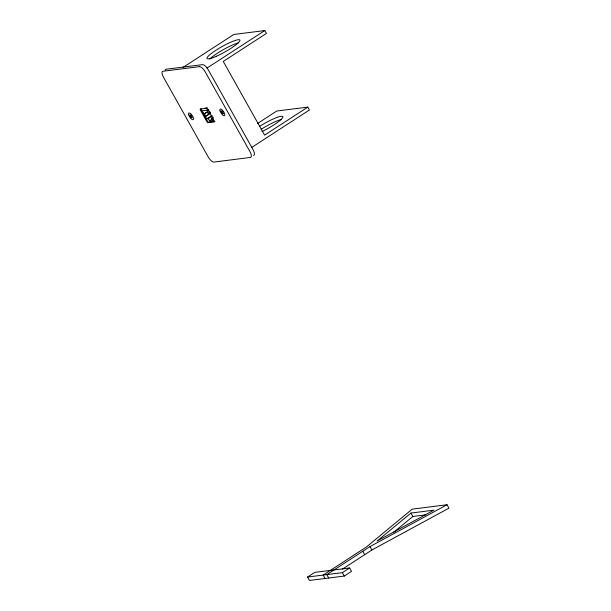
<?xml version="1.0" encoding="UTF-8"?>
<svg xmlns="http://www.w3.org/2000/svg" width="611" height="611" viewBox="0 0 611 611"><rect width="100%" height="100%" fill="white"/><g stroke="black" fill="none" stroke-linecap="round" stroke-linejoin="round"><path stroke-width="0.92" d="M410.928 513.064L377.079 541.041L433.917 510.162L410.928 513.064L412.837 516.471L425.714 514.844M393.705 532.28L412.837 516.471M183.056 67.378L233.776 34.468L264.807 30.55L266.427 33.429L223.259 61.444L264.609 135.13L307.776 107.116L309.395 110.003L251.541 147.541M206.961 68.088L264.807 30.55M190.281 116.418L189.876 114.998L190.609 114.906L192.152 117.656L191.419 117.755L190.281 116.418L191.655 115.532M208.756 109.965L202.126 110.805L203.914 113.982L207.732 111.775L209.13 114.272L205.311 116.48L206.64 118.84L208.282 118.633L212.246 116.059M203.914 113.982L207.732 111.775M205.311 116.48L207.954 114.769M206.64 118.84L211.391 115.754M214.996 121.429L212.911 121.696L212.269 120.558L212.895 120.482L211.62 118.213L213.208 117.182M221.617 112.462L221.205 111.042L221.938 110.95L223.481 113.699L222.748 113.791L221.617 112.462L222.984 111.576M208.282 118.633L209.558 120.902L211.933 119.359M209.558 120.902L212.238 119.489L212.88 120.619L210.818 121.956L208.725 122.223A1.321 0.481 57 0 1 207.564 121.154L201.195 109.804A1.321 0.481 57 0 1 201.08 108.605M257.552 123.483L276.737 111.034L307.776 107.116M307.57 577.044L314.787 572.37L349.599 567.97L351.508 571.377L344.299 576.051L309.487 580.45L307.57 577.044L342.389 572.644L349.599 567.97M342.32 569.192L371.9 549.999L448.955 508.146L447.038 504.739L369.991 546.593L326.809 574.615L328.718 578.021M204.662 108.155L207.35 107.811M210.016 113.211L210.543 113.15L209.649 111.553M209.13 114.272L208.611 114.341L207.213 111.844M211.421 115.708L211.941 115.639M211.62 118.213L213.262 118.007M447.038 504.739L412.226 509.139L366.34 547.051L323.15 575.081L325.067 578.48M210.184 120.825L210.818 121.956M204.433 113.913L205.838 116.411M369.991 546.593L371.9 549.999M362.781 551.275L364.691 554.673M342.389 572.644L344.299 576.051M209.833 59.084A18.842 3.047 -29.3 0 1 223.16 49.735A18.842 3.047 -29.3 0 1 238.443 42.869M261.294 129.204A18.842 3.047 -29.3 0 1 281.411 119.435M259.683 126.324A18.842 3.047 -29.3 0 1 282.87 116.655A18.842 3.047 -29.3 0 1 262.05 131.564M165.138 70.181A6.591 2.406 57 0 1 166.016 69.257L202.569 64.636A6.591 2.406 57 0 1 208.366 69.982L252.946 149.435A6.591 2.406 57 0 1 253.519 155.438M208.878 110.232A2.635 2.421 82.8 0 1 206.457 110.255M207.939 110.56A2.635 2.421 82.8 0 1 206.717 110.217M208.198 110.53A2.635 2.421 82.8 0 1 206.976 110.186M208.458 110.499A2.635 2.421 82.8 0 1 207.236 110.156M208.718 110.461A2.635 2.421 82.8 0 1 207.496 110.125M199.476 66.645L162.923 71.258A6.591 2.406 57 0 0 163.504 77.261L208.084 156.714A6.591 2.406 57 0 0 213.881 162.06L250.434 157.439A6.591 2.406 57 0 0 249.861 151.436L205.273 71.991A6.591 2.406 57 0 0 199.476 66.645M206.625 108.277L200.362 109.071A1.321 0.481 57 0 0 200.477 110.27L206.846 121.62A1.321 0.481 57 0 0 208.007 122.689L214.27 121.902A1.321 0.481 57 0 0 214.155 120.695L207.786 109.346A1.321 0.481 57 0 0 206.625 108.277M216.317 56.281A18.842 3.047 -29.3 0 0 239.909 40.089A18.842 3.047 -29.3 0 0 214.14 51.454A18.842 3.047 -29.3 0 0 216.317 56.281M188.7 114.799A3.956 1.443 57 0 0 192.923 119.733A3.956 1.443 57 0 0 191.419 114.456A3.956 1.443 57 0 0 188.7 114.799M220.036 110.843A3.956 1.443 57 0 0 224.252 115.777A3.956 1.443 57 0 0 222.748 110.499A3.956 1.443 57 0 0 220.036 110.843"/></g></svg>
